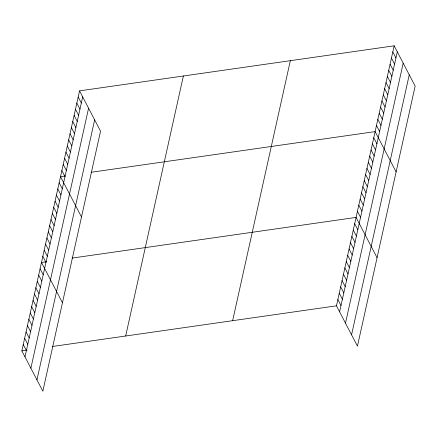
<?xml version="1.0" encoding="UTF-8"?>
<svg xmlns="http://www.w3.org/2000/svg" width="437" height="437" viewBox="0 0 437 437"><rect width="100%" height="100%" fill="white"/><g stroke="black" fill="none" stroke-linecap="round" stroke-linejoin="round"><path stroke-width="0.66" d="M79.55 90.869L100.537 131.182L42.837 391.191L21.85 350.873L79.55 90.869L394.163 45.809L415.15 86.127L357.45 346.131L336.463 305.818L394.163 45.809M24.985 356.892L82.686 96.888M30.874 368.211L88.574 108.207M36.948 379.873L94.643 119.864M125.67 336.004L183.371 76M232.642 320.687L290.343 60.677M339.598 311.838L397.299 51.834M345.487 323.156L403.187 63.146M351.556 334.818L409.256 74.809M65.168 176.002L60.508 176.668L81.495 216.987M91.125 172.282L375.121 131.613L396.108 171.932M46.792 261.708L41.466 262.468L62.458 302.786M72.083 258.087L356.079 217.413L377.065 257.732M21.85 350.873L27.176 350.108M52.462 346.486L336.463 305.818M392.803 51.937L395.938 57.963M391.443 58.066L394.578 64.086M390.083 64.195L393.218 70.215M388.722 70.324L391.858 76.344M387.362 76.453L390.498 82.473M386.002 82.582L389.138 88.602M384.642 88.711L387.777 94.731M383.282 94.84L386.417 100.86M381.922 100.969L385.057 106.989M380.561 107.098L383.697 113.117M379.201 113.227L382.337 119.246M377.841 119.356L380.977 125.375M376.481 125.485L379.616 131.504M373.761 137.742L376.896 143.762M372.4 143.871L375.536 149.891M371.04 150L374.176 156.02M369.68 156.129L372.816 162.149M368.32 162.258L371.455 168.278M366.96 168.387L370.095 174.407M365.6 174.516L368.735 180.536M364.239 180.645L367.375 186.665M362.879 186.774L366.015 192.793M361.519 192.903L364.655 198.922M360.159 199.026L363.294 205.051M358.799 205.155L361.934 211.18M357.439 211.284L360.574 217.309M354.68 223.728L357.816 229.747M353.276 230.042L356.412 236.062M351.878 236.357L355.008 242.377M350.474 242.672L353.609 248.691M349.076 248.986L352.206 255.006M347.672 255.301L350.807 261.321M346.273 261.616L349.403 267.635M344.869 267.93L348.005 273.95M343.471 274.245L346.601 280.264M342.067 280.559L345.203 286.579M340.669 286.874L343.799 292.894M339.265 293.189L342.4 299.208M337.861 299.503L340.997 305.523M78.19 96.992L81.326 103.017M76.83 103.121L79.966 109.146M75.47 109.25L78.605 115.275M74.11 115.379L77.245 121.399M72.75 121.508L75.885 127.528M71.389 127.637L74.525 133.656M70.029 133.766L73.165 139.785M68.669 139.895L71.805 145.914M67.309 146.024L70.444 152.043M65.949 152.152L69.084 158.172M64.589 158.281L67.724 164.301M63.228 164.41L66.364 170.43M61.868 170.539L65.004 176.559M59.148 182.797L62.283 188.817M57.788 188.926L60.923 194.946M56.428 195.055L59.563 201.075M55.067 201.184L58.203 207.204M53.707 207.313L56.843 213.332M52.347 213.442L55.483 219.461M50.987 219.571L54.122 225.59M49.627 225.7L52.762 231.719M48.267 231.828L51.402 237.848M46.906 237.957L50.042 243.977M45.546 244.086L48.682 250.106M44.186 250.215L47.322 256.235M42.826 256.339L45.961 262.364M40.067 268.782L43.203 274.807M38.664 275.097L41.799 281.122M37.265 281.412L40.401 287.431M35.861 287.726L38.997 293.746M34.463 294.041L37.593 300.061M33.059 300.356L36.195 306.375M31.661 306.67L34.791 312.69M30.257 312.985L33.392 319.005M28.858 319.3L31.988 325.319M27.455 325.614L30.59 331.634M26.056 331.929L29.186 337.948M24.652 338.243L27.788 344.263M23.254 344.558L26.384 350.578"/></g></svg>
